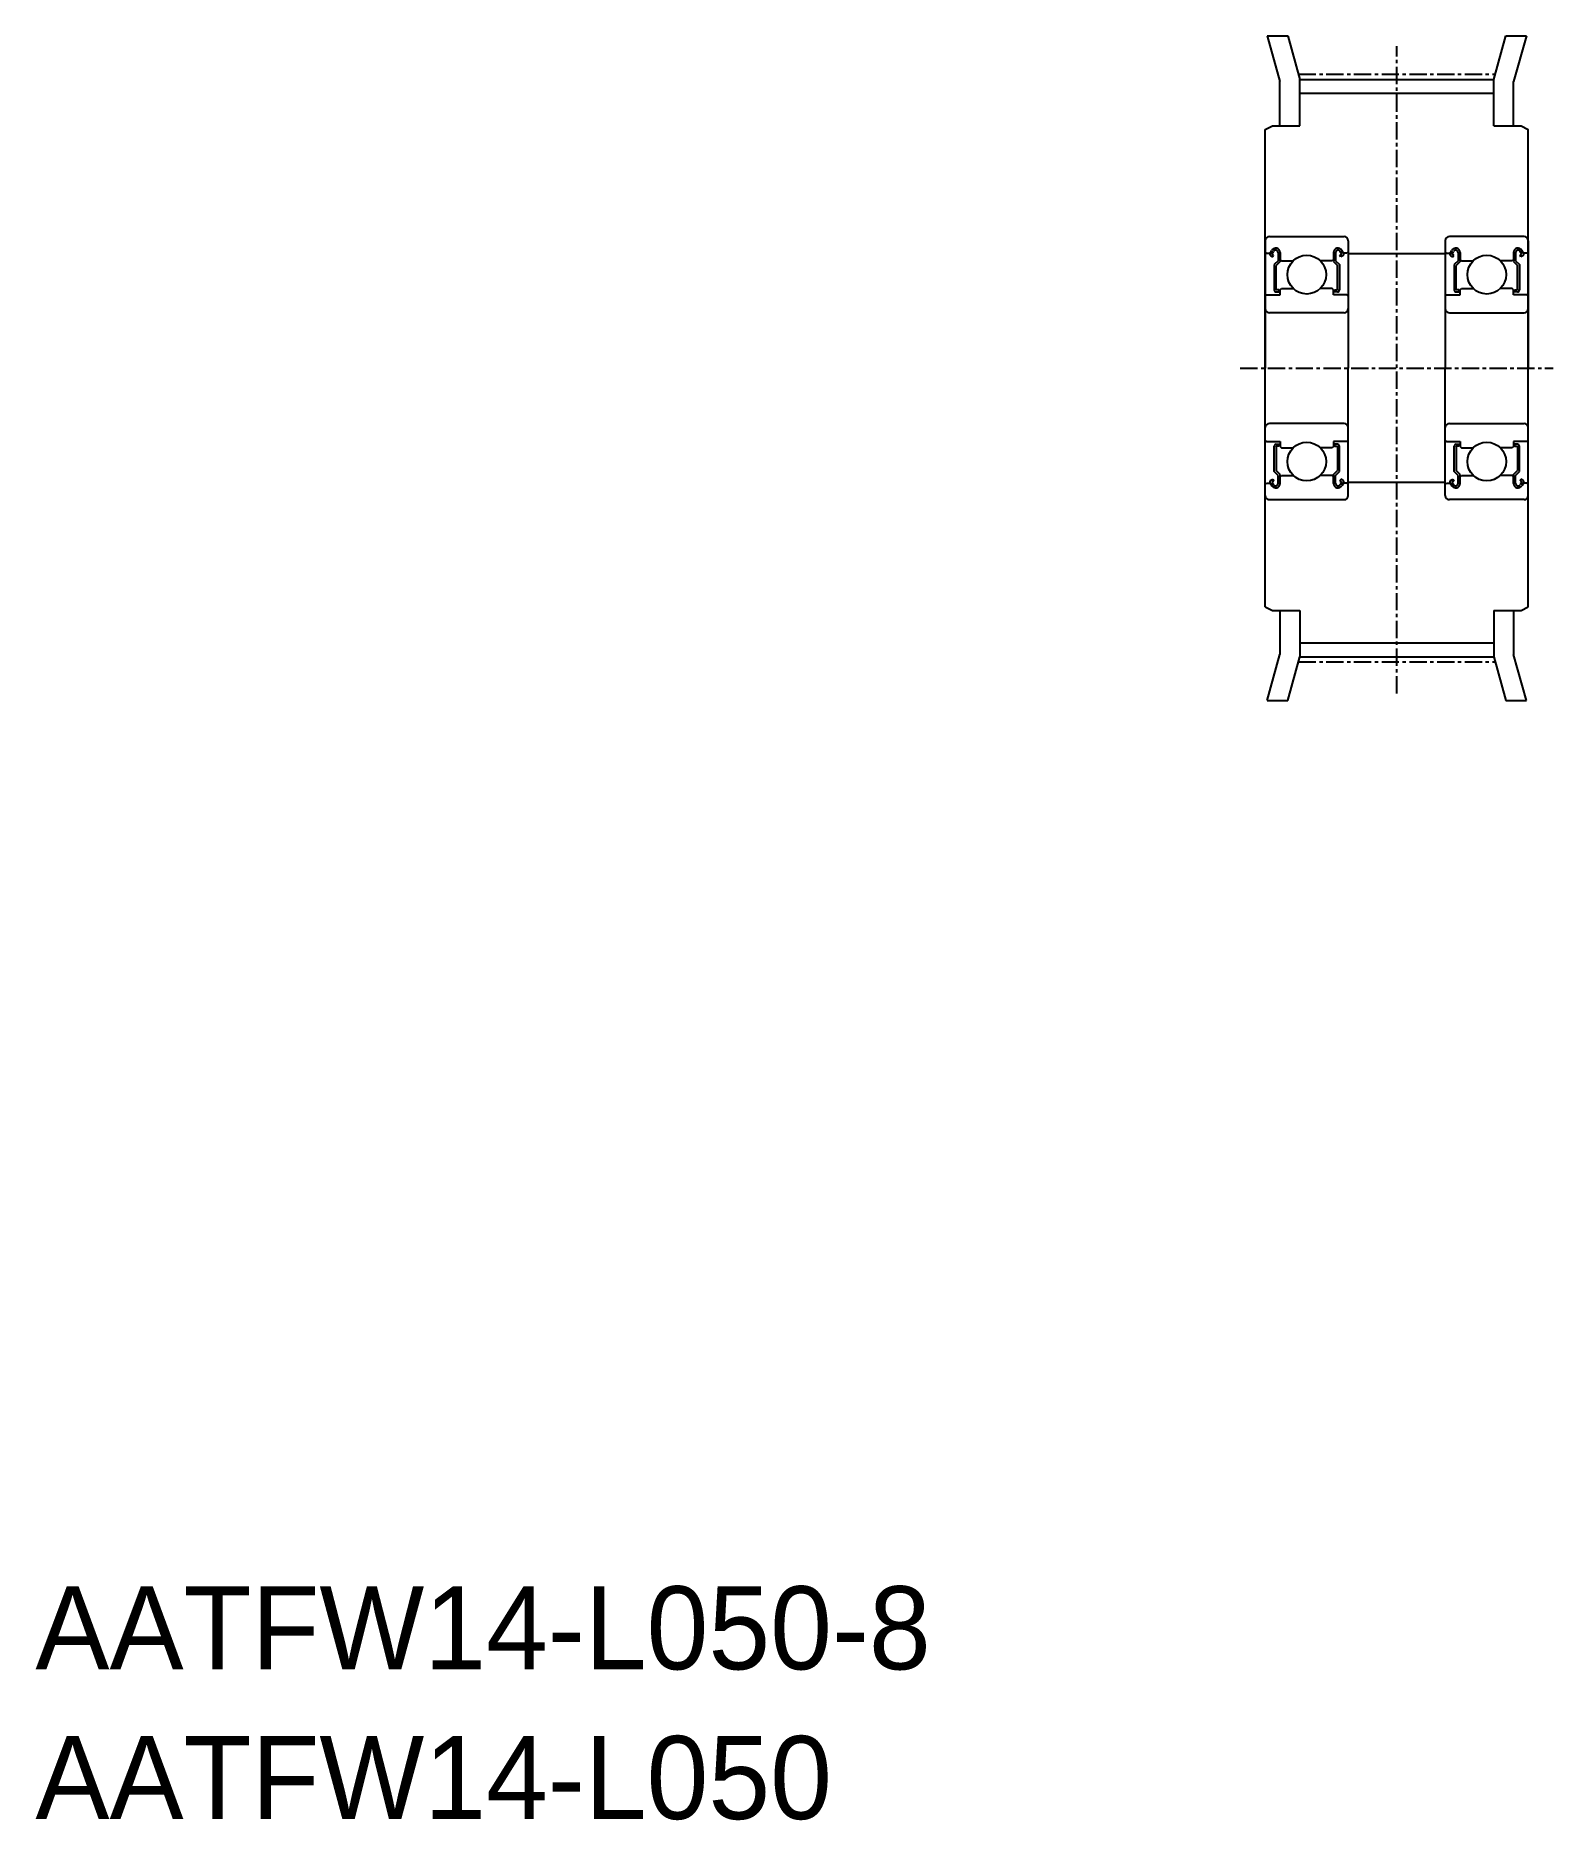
# Model space of a CAD drawing. Extents: x -149 to -39, y -3 to 126.
import ezdxf

# ---------------------------------------------------------------- set-up
doc = ezdxf.new("R2010")
doc.units = 0
doc.linetypes.add('CENTER', pattern=[2, 1.25, -0.25, 0.25, -0.25])
doc.layers.get('0').update_dxf_attribs({"linetype": 'CONTINUOUS'})
doc.layers.add('CENTER', color=1, linetype='CENTER')

msp = doc.modelspace()

# ---------------------------------------------------------------- linework, layer by layer
for p, q in [((-59.62, 125.67), (-58.7, 122.37)), ((-59.62, 125.67), (-58.13, 125.67)), ((-58.13, 125.67), (-57.26, 122.51)), ((-43.26, 122.51), (-42.38, 125.67)), ((-42.38, 125.67), (-40.89, 125.67)), ((-40.89, 125.67), (-41.82, 122.37)), ((-57.26, 122.51), (-43.26, 122.51)), ((-57.26, 119.17), (-57.26, 122.51)), ((-43.26, 119.17), (-43.26, 122.51)), ((-58.7, 119.17), (-58.7, 122.37)), ((-57.26, 121.51), (-43.26, 121.51)), ((-41.82, 119.17), (-41.82, 122.37)), ((-59.76, 118.9), (-59.24, 119.17)), ((-59.76, 84.44), (-59.76, 118.9)), ((-59.24, 119.17), (-57.26, 119.17)), ((-43.26, 119.17), (-41.28, 119.17)), ((-41.28, 119.17), (-40.76, 118.9)), ((-40.76, 84.44), (-40.76, 118.9)), ((-59.76, 110.87), (-59.76, 101.67)), ((-59.46, 111.17), (-54.06, 111.17)), ((-53.76, 110.87), (-53.76, 101.67)), ((-46.76, 110.87), (-46.76, 101.67)), ((-41.06, 111.17), (-46.46, 111.17)), ((-40.76, 110.87), (-40.76, 101.67)), ((-59.76, 110.07), (-59.66, 109.97)), ((-59.66, 109.97), (-59.4, 109.97)), ((-59.4, 109.97), (-59.28, 110.17)), ((-59.35, 109.78), (-59.22, 109.71)), ((-59.28, 109.9), (-59.16, 110.1)), ((-59.15, 109.83), (-59.28, 109.9)), ((-59.22, 109.71), (-59.15, 109.83)), ((-58.83, 110.01), (-58.83, 109.42)), ((-58.69, 110.01), (-58.69, 109.36)), ((-54.82, 110.01), (-54.82, 109.36)), ((-54.68, 110.01), (-54.68, 109.42)), ((-54.36, 109.83), (-54.23, 109.9)), ((-54.29, 109.71), (-54.36, 109.83)), ((-54.23, 109.9), (-54.35, 110.1)), ((-54.16, 109.78), (-54.29, 109.71)), ((-54.11, 109.97), (-54.23, 110.17)), ((-53.86, 109.97), (-54.11, 109.97)), ((-53.76, 110.07), (-53.86, 109.97)), ((-46.76, 109.92), (-53.76, 109.92)), ((-46.76, 110.07), (-46.66, 109.97)), ((-46.66, 109.97), (-46.4, 109.97)), ((-46.4, 109.97), (-46.28, 110.17)), ((-46.35, 109.78), (-46.22, 109.71)), ((-46.28, 109.9), (-46.16, 110.1)), ((-46.15, 109.83), (-46.28, 109.9)), ((-46.22, 109.71), (-46.15, 109.83)), ((-45.83, 110.01), (-45.83, 109.42)), ((-45.69, 110.01), (-45.69, 109.36)), ((-41.82, 110.01), (-41.82, 109.36)), ((-41.68, 110.01), (-41.68, 109.42)), ((-41.36, 109.83), (-41.23, 109.9)), ((-41.29, 109.71), (-41.36, 109.83)), ((-41.23, 109.9), (-41.35, 110.1)), ((-41.16, 109.78), (-41.29, 109.71)), ((-41.11, 109.97), (-41.23, 110.17)), ((-40.86, 109.97), (-41.11, 109.97)), ((-40.76, 110.07), (-40.86, 109.97)), ((-58.83, 109.42), (-59.12, 109.14)), ((-59.12, 109.14), (-59.12, 107.31)), ((-58.69, 109.36), (-58.97, 109.08)), ((-58.97, 107.31), (-58.97, 109.08)), ((-58.69, 109.52), (-58.59, 109.42)), ((-58.59, 109.42), (-57.73, 109.42)), ((-54.92, 109.42), (-55.78, 109.42)), ((-54.82, 109.52), (-54.92, 109.42)), ((-54.82, 109.36), (-54.54, 109.08)), ((-54.68, 109.42), (-54.4, 109.14)), ((-54.54, 107.31), (-54.54, 109.08)), ((-54.4, 109.14), (-54.4, 107.31)), ((-53.76, 108.57), (-53.76, 108.57)), ((-46.76, 108.57), (-46.76, 108.57)), ((-45.83, 109.42), (-46.12, 109.14)), ((-46.12, 109.14), (-46.12, 107.31)), ((-45.69, 109.36), (-45.97, 109.08)), ((-45.97, 107.31), (-45.97, 109.08)), ((-45.69, 109.52), (-45.59, 109.42)), ((-45.59, 109.42), (-44.73, 109.42)), ((-41.92, 109.42), (-42.78, 109.42)), ((-41.82, 109.52), (-41.92, 109.42)), ((-41.82, 109.36), (-41.54, 109.08)), ((-41.68, 109.42), (-41.4, 109.14)), ((-41.54, 107.31), (-41.54, 109.08)), ((-41.4, 109.14), (-41.4, 107.31)), ((-59.76, 106.87), (-59.66, 106.97)), ((-59.66, 106.97), (-58.69, 106.97)), ((-58.76, 107.31), (-58.97, 107.31)), ((-58.97, 107.17), (-58.76, 107.17)), ((-58.76, 107.17), (-58.76, 107.31)), ((-58.69, 107.32), (-58.59, 107.42)), ((-58.69, 106.97), (-58.69, 107.32)), ((-58.59, 107.42), (-57.73, 107.42)), ((-54.92, 107.42), (-55.78, 107.42)), ((-54.82, 107.32), (-54.92, 107.42)), ((-54.82, 106.97), (-54.82, 107.32)), ((-53.86, 106.97), (-54.82, 106.97)), ((-54.75, 107.31), (-54.54, 107.31)), ((-54.75, 107.17), (-54.75, 107.31)), ((-54.54, 107.17), (-54.75, 107.17)), ((-53.76, 106.87), (-53.86, 106.97)), ((-46.76, 106.87), (-46.66, 106.97)), ((-46.66, 106.97), (-45.69, 106.97)), ((-45.76, 107.31), (-45.97, 107.31)), ((-45.97, 107.17), (-45.76, 107.17)), ((-45.76, 107.17), (-45.76, 107.31)), ((-45.69, 107.32), (-45.59, 107.42)), ((-45.69, 106.97), (-45.69, 107.32)), ((-45.59, 107.42), (-44.73, 107.42)), ((-41.92, 107.42), (-42.78, 107.42)), ((-41.82, 107.32), (-41.92, 107.42)), ((-41.82, 106.97), (-41.82, 107.32)), ((-40.86, 106.97), (-41.82, 106.97)), ((-41.75, 107.31), (-41.54, 107.31)), ((-41.75, 107.17), (-41.75, 107.31)), ((-41.54, 107.17), (-41.75, 107.17)), ((-40.76, 106.87), (-40.86, 106.97)), ((-54.06, 105.67), (-59.46, 105.67)), ((-53.76, 106.27), (-53.76, 106.27)), ((-46.76, 106.27), (-46.76, 106.27)), ((-46.46, 105.67), (-41.06, 105.67)), ((-59.76, 92.47), (-59.76, 101.67)), ((-53.76, 92.47), (-53.76, 101.67)), ((-46.76, 92.47), (-46.76, 101.67)), ((-40.76, 92.47), (-40.76, 101.67)), ((-54.06, 97.67), (-59.46, 97.67)), ((-46.46, 97.67), (-41.06, 97.67)), ((-59.76, 96.47), (-59.66, 96.37)), ((-59.66, 96.37), (-58.69, 96.37)), ((-59.12, 94.21), (-59.12, 96.03)), ((-58.97, 96.17), (-58.76, 96.17)), ((-58.97, 96.03), (-58.97, 94.27)), ((-58.76, 96.03), (-58.97, 96.03)), ((-58.76, 96.17), (-58.76, 96.03)), ((-58.69, 96.37), (-58.69, 96.02)), ((-58.69, 96.02), (-58.59, 95.92)), ((-58.59, 95.92), (-57.73, 95.92)), ((-54.92, 95.92), (-55.78, 95.92)), ((-54.82, 96.02), (-54.92, 95.92)), ((-54.82, 96.37), (-54.82, 96.02)), ((-53.86, 96.37), (-54.82, 96.37)), ((-54.75, 96.17), (-54.75, 96.03)), ((-54.54, 96.17), (-54.75, 96.17)), ((-54.75, 96.03), (-54.54, 96.03)), ((-54.54, 96.03), (-54.54, 94.27)), ((-54.4, 94.21), (-54.4, 96.03)), ((-53.76, 96.47), (-53.86, 96.37)), ((-46.76, 96.47), (-46.66, 96.37)), ((-46.66, 96.37), (-45.69, 96.37)), ((-46.12, 94.21), (-46.12, 96.03)), ((-45.97, 96.17), (-45.76, 96.17)), ((-45.97, 96.03), (-45.97, 94.27)), ((-45.76, 96.03), (-45.97, 96.03)), ((-45.76, 96.17), (-45.76, 96.03)), ((-45.69, 96.37), (-45.69, 96.02)), ((-45.69, 96.02), (-45.59, 95.92)), ((-45.59, 95.92), (-44.73, 95.92)), ((-41.92, 95.92), (-42.78, 95.92)), ((-41.82, 96.02), (-41.92, 95.92)), ((-40.86, 96.37), (-41.82, 96.37)), ((-41.82, 96.37), (-41.82, 96.02)), ((-41.54, 96.17), (-41.75, 96.17)), ((-41.75, 96.17), (-41.75, 96.03)), ((-41.75, 96.03), (-41.54, 96.03)), ((-41.54, 96.03), (-41.54, 94.27)), ((-41.4, 94.21), (-41.4, 96.03)), ((-40.76, 96.47), (-40.86, 96.37)), ((-58.83, 93.92), (-59.12, 94.21)), ((-58.69, 93.98), (-58.97, 94.27)), ((-54.82, 93.98), (-54.54, 94.27)), ((-54.68, 93.92), (-54.4, 94.21)), ((-45.83, 93.92), (-46.12, 94.21)), ((-45.69, 93.98), (-45.97, 94.27)), ((-41.82, 93.98), (-41.54, 94.27)), ((-41.68, 93.92), (-41.4, 94.21)), ((-59.76, 93.27), (-59.66, 93.37)), ((-59.66, 93.37), (-59.4, 93.37)), ((-59.4, 93.37), (-59.28, 93.18)), ((-59.35, 93.57), (-59.22, 93.64)), ((-59.15, 93.51), (-59.28, 93.44)), ((-59.28, 93.44), (-59.16, 93.25)), ((-59.22, 93.64), (-59.15, 93.51)), ((-58.83, 93.34), (-58.83, 93.92)), ((-58.69, 93.34), (-58.69, 93.98)), ((-58.69, 93.82), (-58.59, 93.92)), ((-58.59, 93.92), (-57.73, 93.92)), ((-54.92, 93.92), (-55.78, 93.92)), ((-54.82, 93.82), (-54.92, 93.92)), ((-54.82, 93.34), (-54.82, 93.98)), ((-54.68, 93.34), (-54.68, 93.92)), ((-54.29, 93.64), (-54.36, 93.51)), ((-54.36, 93.51), (-54.23, 93.44)), ((-54.23, 93.44), (-54.35, 93.25)), ((-54.16, 93.57), (-54.29, 93.64)), ((-54.11, 93.37), (-54.23, 93.18)), ((-53.86, 93.37), (-54.11, 93.37)), ((-53.76, 93.27), (-53.86, 93.37)), ((-46.76, 93.42), (-53.76, 93.42)), ((-46.76, 93.27), (-46.66, 93.37)), ((-46.66, 93.37), (-46.4, 93.37)), ((-46.4, 93.37), (-46.28, 93.18)), ((-46.35, 93.57), (-46.22, 93.64)), ((-46.15, 93.51), (-46.28, 93.44)), ((-46.28, 93.44), (-46.16, 93.25)), ((-46.22, 93.64), (-46.15, 93.51)), ((-45.83, 93.34), (-45.83, 93.92)), ((-45.69, 93.34), (-45.69, 93.98)), ((-45.69, 93.82), (-45.59, 93.92)), ((-45.59, 93.92), (-44.73, 93.92)), ((-41.92, 93.92), (-42.78, 93.92)), ((-41.82, 93.82), (-41.92, 93.92)), ((-41.82, 93.34), (-41.82, 93.98)), ((-41.68, 93.34), (-41.68, 93.92)), ((-41.29, 93.64), (-41.36, 93.51)), ((-41.36, 93.51), (-41.23, 93.44)), ((-41.23, 93.44), (-41.35, 93.25)), ((-41.16, 93.57), (-41.29, 93.64)), ((-41.11, 93.37), (-41.23, 93.18)), ((-40.86, 93.37), (-41.11, 93.37)), ((-40.76, 93.27), (-40.86, 93.37)), ((-59.46, 92.17), (-54.06, 92.17)), ((-41.06, 92.17), (-46.46, 92.17)), ((-59.76, 84.44), (-59.24, 84.17)), ((-59.24, 84.17), (-57.26, 84.17)), ((-58.7, 84.17), (-58.7, 80.98)), ((-57.26, 84.17), (-57.26, 80.83)), ((-43.26, 84.17), (-43.26, 80.83)), ((-43.26, 84.17), (-41.28, 84.17)), ((-41.82, 84.17), (-41.82, 80.98)), ((-41.28, 84.17), (-40.76, 84.44)), ((-57.26, 81.83), (-43.26, 81.83)), ((-59.62, 77.67), (-58.7, 80.98)), ((-58.13, 77.67), (-57.26, 80.83)), ((-57.26, 80.83), (-43.26, 80.83)), ((-43.26, 80.83), (-42.38, 77.67)), ((-40.89, 77.67), (-41.82, 80.98)), ((-59.62, 77.67), (-58.13, 77.67)), ((-42.38, 77.67), (-40.89, 77.67))]:
    msp.add_line(p, q)
for centre in [(-56.76, 108.42), (-43.76, 108.42), (-56.76, 94.92), (-43.76, 94.92)]:
    msp.add_circle(centre, 1.4)
for centre, radius, start, end in [((-59.46, 110.87), 0.3, 90, 180), ((-54.06, 110.87), 0.3, 0, 90), ((-46.46, 110.87), 0.3, 90, 180), ((-41.06, 110.87), 0.3, 0, 90), ((-59.28, 109.9), 0.142, 149.9903, 240.0019), ((-59.01, 110.01), 0.319, 0, 150.0003), ((-59.01, 110.01), 0.177, 0, 150.0032), ((-54.5, 110.01), 0.319, 29.9997, 180), ((-54.5, 110.01), 0.177, 29.9968, 180), ((-54.23, 109.9), 0.142, 299.9981, 30.0097), ((-46.28, 109.9), 0.142, 149.9903, 240.0019), ((-46.01, 110.01), 0.319, 0, 150.0003), ((-46.01, 110.01), 0.177, 0, 150.0032), ((-41.5, 110.01), 0.319, 29.9997, 180), ((-41.5, 110.01), 0.177, 29.9968, 180), ((-41.23, 109.9), 0.142, 299.9981, 30.0097), ((-58.97, 107.31), 0.142, 180.0001, 270), ((-54.54, 107.31), 0.142, 270, 359.9999), ((-45.97, 107.31), 0.142, 180.0001, 270), ((-41.54, 107.31), 0.142, 270, 359.9999), ((-59.46, 105.97), 0.3, 180, 270), ((-54.06, 105.97), 0.3, 270, 0), ((-46.46, 105.97), 0.3, 180, 270), ((-41.06, 105.97), 0.3, 270, 0), ((-59.46, 97.37), 0.3, 90, 180), ((-54.06, 97.37), 0.3, 0, 90), ((-46.46, 97.37), 0.3, 90, 180), ((-41.06, 97.37), 0.3, 0, 90), ((-58.97, 96.03), 0.142, 90, 179.9999), ((-54.54, 96.03), 0.142, 0.0001, 90), ((-45.97, 96.03), 0.142, 90, 179.9999), ((-41.54, 96.03), 0.142, 0.0001, 90), ((-59.28, 93.44), 0.142, 119.9981, 210.0097), ((-59.01, 93.34), 0.319, 209.9997, 0), ((-59.01, 93.34), 0.177, 209.9968, 0), ((-54.5, 93.34), 0.319, 180, 330.0003), ((-54.5, 93.34), 0.177, 180, 330.0032), ((-54.23, 93.44), 0.142, 329.9903, 60.0019), ((-46.28, 93.44), 0.142, 119.9981, 210.0097), ((-46.01, 93.34), 0.319, 209.9997, 0), ((-46.01, 93.34), 0.177, 209.9968, 0), ((-41.5, 93.34), 0.319, 180, 330.0003), ((-41.5, 93.34), 0.177, 180, 330.0032), ((-41.23, 93.44), 0.142, 329.9903, 60.0019), ((-59.46, 92.47), 0.3, 180, 270), ((-54.06, 92.47), 0.3, 270, 0), ((-46.46, 92.47), 0.3, 180, 270), ((-41.06, 92.47), 0.3, 270, 0)]:
    msp.add_arc(centre, radius, start, end)
at = {"layer": 'CENTER', "color": 1, "linetype": 'CENTER'}
for p, q in [((-50.26, 78.18), (-50.26, 124.92)), ((-57.35, 122.9), (-43.16, 122.9)), ((-61.56, 101.67), (-38.96, 101.67)), ((-57.35, 80.45), (-43.16, 80.45))]:
    msp.add_line(p, q, dxfattribs=at)

# ---------------------------------------------------------------- texts
at = {"color": 7, "linetype": 'CONTINUOUS'}
for s, p in [('AATFW14-L050-8', (-148.57, 7.71)), ('AATFW14-L050', (-148.57, -3.1))]:
    msp.add_text(s, height=6, dxfattribs=at).set_placement(p)

doc.saveas('drawing.dxf')
